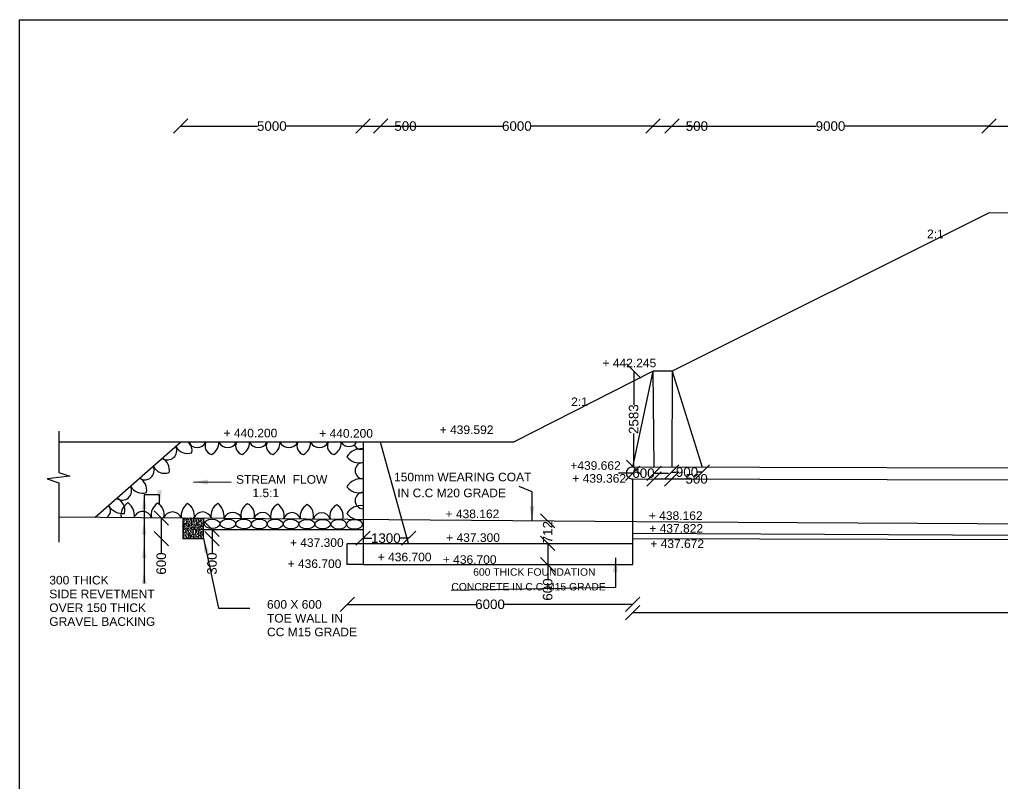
# Model space of a CAD drawing. Header units: millimetres. Extents: x 5759293 to 5767347, y 20978867 to 20983265.
# Drawn here: x 5759293 to 5761352, y 20981665 to 20983265 of the extents above; entities that cross this region are included whole.
import ezdxf

# ---------------------------------------------------------------- set-up
doc = ezdxf.new("R2010")
doc.units = ezdxf.units.MM
doc.header["$MEASUREMENT"] = 0
for name, color, linetype in [('DIMENSIONS', 7, 'Continuous'), ('DRAWING', 2, 'Continuous'), ('TEXT', 7, 'Continuous')]:
    doc.layers.add(name, color=color, linetype=linetype)
doc.styles.get("Standard").update_dxf_attribs({"font": 'arial.ttf', "height": 20})
doc.dimstyles.get("Standard").update_dxf_attribs({"dimtxt": 12, "dimasz": 30, "dimexe": 0.18, "dimexo": 0.0625, "dimgap": 0.09, "dimtad": 0, "dimdec": 0, "dimzin": 0, "dimdsep": 46, "dimtxsty": 'Standard', "dimblk": 'OBLIQUE', "dimcen": 0.09, "dimse1": 1, "dimse2": 1, "dimadec": 0, "dimazin": 0, "dimtfac": 1, "dimtdec": 0, "dimtofl": 0, "dimtmove": 0, "dimatfit": 3, "dimfxl": 1, "dimtolj": 1, "dimtzin": 0, "dimarcsym": 0})

# ---------------------------------------------------------------- blocks, each defined once
blk = doc.blocks.new('_Oblique')
at = {"color": 0, "linetype": 'ByBlock', "lineweight": -2}
blk.add_line((-0.5, -0.5), (0.5, 0.5), dxfattribs=at)
blk = doc.blocks.new('*D4')
at = {"layer": 'Defpoints', "color": 0, "transparency": 16777216}
for p in [(5760012.2, 20983042.3), (5759630.2, 20982380.1), (5760012.2, 20982380.1)]:
    blk.add_point(p, dxfattribs=at)
at = {"layer": 'DIMENSIONS', "color": 0, "lineweight": -2, "transparency": 16777216}
for p, q in [((5759630.2, 20983042.3), (5759791.3, 20983042.3)), ((5760012.2, 20983042.3), (5759851.1, 20983042.3))]:
    blk.add_line(p, q, dxfattribs=at)
at = {"layer": 'DIMENSIONS', "color": 0, "lineweight": -2, "transparency": 16777216, "xscale": 30, "yscale": 30, "zscale": 30, "rotation": 180}
blk.add_blockref('_Oblique', (5759630.2, 20983042.3), dxfattribs=at)
at = {"layer": 'DIMENSIONS', "color": 0, "lineweight": -2, "transparency": 16777216, "xscale": 30, "yscale": 30, "zscale": 30}
blk.add_blockref('_Oblique', (5760012.2, 20983042.3), dxfattribs=at)
at = {"layer": 'DIMENSIONS', "color": 0, "transparency": 16777216, "insert": (5759821.2, 20983042.3), "char_height": 20, "attachment_point": 5}
blk.add_mtext('\\A1;5000', dxfattribs=at)
blk = doc.blocks.new('*D5')
at = {"layer": 'Defpoints', "color": 0, "transparency": 16777216}
for p in [(5760049, 20983042.3), (5760012.2, 20982380.1), (5760049, 20982380.1)]:
    blk.add_point(p, dxfattribs=at)
at = {"layer": 'DIMENSIONS', "color": 0, "lineweight": -2, "transparency": 16777216}
for p, q in [((5760012.2, 20983042.3), (5760049, 20983042.3)), ((5760049, 20983042.3), (5760079, 20983042.3))]:
    blk.add_line(p, q, dxfattribs=at)
at = {"layer": 'DIMENSIONS', "color": 0, "lineweight": -2, "transparency": 16777216, "xscale": 30, "yscale": 30, "zscale": 30, "rotation": 180}
blk.add_blockref('_Oblique', (5760012.2, 20983042.3), dxfattribs=at)
at = {"layer": 'DIMENSIONS', "color": 0, "lineweight": -2, "transparency": 16777216, "xscale": 30, "yscale": 30, "zscale": 30}
blk.add_blockref('_Oblique', (5760049, 20983042.3), dxfattribs=at)
at = {"layer": 'DIMENSIONS', "color": 0, "transparency": 16777216, "insert": (5760101.2, 20983042.3), "char_height": 20, "attachment_point": 5}
blk.add_mtext('\\A1;500', dxfattribs=at)
blk = doc.blocks.new('*D6')
at = {"layer": 'Defpoints', "color": 0, "transparency": 16777216}
for p in [(5760619.9, 20983042.3), (5760619.9, 20982528.7), (5760049, 20982380.1)]:
    blk.add_point(p, dxfattribs=at)
at = {"layer": 'DIMENSIONS', "color": 0, "lineweight": -2, "transparency": 16777216}
for p, q in [((5760049, 20983042.3), (5760304.5, 20983042.3)), ((5760619.9, 20983042.3), (5760364.4, 20983042.3))]:
    blk.add_line(p, q, dxfattribs=at)
at = {"layer": 'DIMENSIONS', "color": 0, "lineweight": -2, "transparency": 16777216, "xscale": 30, "yscale": 30, "zscale": 30, "rotation": 180}
blk.add_blockref('_Oblique', (5760049, 20983042.3), dxfattribs=at)
at = {"layer": 'DIMENSIONS', "color": 0, "lineweight": -2, "transparency": 16777216, "xscale": 30, "yscale": 30, "zscale": 30}
blk.add_blockref('_Oblique', (5760619.9, 20983042.3), dxfattribs=at)
at = {"layer": 'DIMENSIONS', "color": 0, "transparency": 16777216, "insert": (5760334.5, 20983042.3), "char_height": 20, "attachment_point": 5}
blk.add_mtext('\\A1;6000', dxfattribs=at)
blk = doc.blocks.new('*D7')
at = {"layer": 'Defpoints', "color": 0, "transparency": 16777216}
for p in [(5760659.5, 20983042.3), (5760619.9, 20982529.1), (5760659.5, 20982529)]:
    blk.add_point(p, dxfattribs=at)
at = {"layer": 'DIMENSIONS', "color": 0, "lineweight": -2, "transparency": 16777216}
for p, q in [((5760619.9, 20983042.3), (5760659.5, 20983042.3)), ((5760659.5, 20983042.3), (5760689.5, 20983042.3))]:
    blk.add_line(p, q, dxfattribs=at)
at = {"layer": 'DIMENSIONS', "color": 0, "lineweight": -2, "transparency": 16777216, "xscale": 30, "yscale": 30, "zscale": 30, "rotation": 180}
blk.add_blockref('_Oblique', (5760619.9, 20983042.3), dxfattribs=at)
at = {"layer": 'DIMENSIONS', "color": 0, "lineweight": -2, "transparency": 16777216, "xscale": 30, "yscale": 30, "zscale": 30}
blk.add_blockref('_Oblique', (5760659.5, 20983042.3), dxfattribs=at)
at = {"layer": 'DIMENSIONS', "color": 0, "transparency": 16777216, "insert": (5760711.6, 20983042.3), "char_height": 20, "attachment_point": 5}
blk.add_mtext('\\A1;500', dxfattribs=at)
blk = doc.blocks.new('*D8')
at = {"layer": 'Defpoints', "color": 0, "transparency": 16777216}
for p in [(5761323.6, 20983042.3), (5761323.6, 20982860.3), (5760659.5, 20982529)]:
    blk.add_point(p, dxfattribs=at)
at = {"layer": 'DIMENSIONS', "color": 0, "lineweight": -2, "transparency": 16777216}
for p, q in [((5760659.5, 20983042.3), (5760961.6, 20983042.3)), ((5761323.6, 20983042.3), (5761021.5, 20983042.3))]:
    blk.add_line(p, q, dxfattribs=at)
at = {"layer": 'DIMENSIONS', "color": 0, "lineweight": -2, "transparency": 16777216, "xscale": 30, "yscale": 30, "zscale": 30, "rotation": 180}
blk.add_blockref('_Oblique', (5760659.5, 20983042.3), dxfattribs=at)
at = {"layer": 'DIMENSIONS', "color": 0, "lineweight": -2, "transparency": 16777216, "xscale": 30, "yscale": 30, "zscale": 30}
blk.add_blockref('_Oblique', (5761323.6, 20983042.3), dxfattribs=at)
at = {"layer": 'DIMENSIONS', "color": 0, "transparency": 16777216, "insert": (5760991.5, 20983042.3), "char_height": 20, "attachment_point": 5}
blk.add_mtext('\\A1;9000', dxfattribs=at)
blk = doc.blocks.new('*D9')
at = {"layer": 'Defpoints', "color": 0, "transparency": 16777216}
for p in [(5761841.3, 20983042.3), (5761323.6, 20982860.3), (5761841.3, 20982856.8)]:
    blk.add_point(p, dxfattribs=at)
at = {"layer": 'DIMENSIONS', "color": 0, "lineweight": -2, "transparency": 16777216}
for p, q in [((5761323.6, 20983042.3), (5761552.4, 20983042.3)), ((5761841.3, 20983042.3), (5761612.5, 20983042.3))]:
    blk.add_line(p, q, dxfattribs=at)
at = {"layer": 'DIMENSIONS', "color": 0, "lineweight": -2, "transparency": 16777216, "xscale": 30, "yscale": 30, "zscale": 30, "rotation": 180}
blk.add_blockref('_Oblique', (5761323.6, 20983042.3), dxfattribs=at)
at = {"layer": 'DIMENSIONS', "color": 0, "lineweight": -2, "transparency": 16777216, "xscale": 30, "yscale": 30, "zscale": 30}
blk.add_blockref('_Oblique', (5761841.3, 20983042.3), dxfattribs=at)
at = {"layer": 'DIMENSIONS', "color": 0, "transparency": 16777216, "insert": (5761582.4, 20983042.3), "char_height": 20, "attachment_point": 5}
blk.add_mtext('\\A1;8925', dxfattribs=at)
blk = doc.blocks.new('*D19')
at = {"layer": 'Defpoints', "color": 0, "transparency": 16777216}
for p in [(5759634.6, 20982221.4), (5759589.6, 20982178), (5759634.6, 20982178)]:
    blk.add_point(p, dxfattribs=at)
at = {"layer": 'DIMENSIONS', "color": 0, "lineweight": -2, "transparency": 16777216}
for p, q in [((5759589.6, 20982221.4), (5759589.6, 20982178)), ((5759589.6, 20982178), (5759589.6, 20982148))]:
    blk.add_line(p, q, dxfattribs=at)
at = {"layer": 'DIMENSIONS', "color": 0, "lineweight": -2, "transparency": 16777216, "xscale": 30, "yscale": 30, "zscale": 30}
for p, rotation in [((5759589.6, 20982221.4), 90), ((5759589.6, 20982178), 270)]:
    blk.add_blockref('_Oblique', p, dxfattribs=dict(at, rotation=rotation))
at = {"layer": 'DIMENSIONS', "color": 0, "transparency": 16777216, "insert": (5759589.6, 20982125.8), "char_height": 20, "attachment_point": 5, "rotation": 90}
blk.add_mtext('\\A1;600', dxfattribs=at)
blk = doc.blocks.new('*D20')
at = {"layer": 'Defpoints', "color": 0, "transparency": 16777216}
for p in [(5759678.2, 20982197.3), (5759678.2, 20982178), (5759695.9, 20982178)]:
    blk.add_point(p, dxfattribs=at)
at = {"layer": 'DIMENSIONS', "color": 0, "lineweight": -2, "transparency": 16777216}
for p, q in [((5759695.9, 20982197.3), (5759695.9, 20982178)), ((5759695.9, 20982178), (5759695.9, 20982148))]:
    blk.add_line(p, q, dxfattribs=at)
at = {"layer": 'DIMENSIONS', "color": 0, "lineweight": -2, "transparency": 16777216, "xscale": 30, "yscale": 30, "zscale": 30}
for p, rotation in [((5759695.9, 20982197.3), 90), ((5759695.9, 20982178), 270)]:
    blk.add_blockref('_Oblique', p, dxfattribs=dict(at, rotation=rotation))
at = {"layer": 'DIMENSIONS', "color": 0, "transparency": 16777216, "insert": (5759695.9, 20982125.8), "char_height": 20, "attachment_point": 5, "rotation": 90}
blk.add_mtext('\\A1;300', dxfattribs=at)
blk = doc.blocks.new('*D21')
at = {"layer": 'Defpoints', "color": 0, "transparency": 16777216}
for p in [(5760107.8, 20982179), (5760012.2, 20982167.9), (5760107.8, 20982167.9)]:
    blk.add_point(p, dxfattribs=at)
at = {"layer": 'DIMENSIONS', "color": 0, "lineweight": -2, "transparency": 16777216}
for p, q in [((5760012.2, 20982179), (5760031, 20982179)), ((5760107.8, 20982179), (5760089, 20982179))]:
    blk.add_line(p, q, dxfattribs=at)
at = {"layer": 'DIMENSIONS', "color": 0, "lineweight": -2, "transparency": 16777216, "xscale": 30, "yscale": 30, "zscale": 30, "rotation": 180}
blk.add_blockref('_Oblique', (5760012.2, 20982179), dxfattribs=at)
at = {"layer": 'DIMENSIONS', "color": 0, "lineweight": -2, "transparency": 16777216, "xscale": 30, "yscale": 30, "zscale": 30}
blk.add_blockref('_Oblique', (5760107.8, 20982179), dxfattribs=at)
at = {"layer": 'DIMENSIONS', "color": 0, "transparency": 16777216, "insert": (5760060, 20982179), "char_height": 20, "attachment_point": 5}
blk.add_mtext('\\A1;1300', dxfattribs=at)
blk = doc.blocks.new('*D22')
at = {"layer": 'Defpoints', "color": 0, "transparency": 16777216}
for p in [(5760393.1, 20982215.3), (5760393.1, 20982167.9), (5760399.1, 20982167.9)]:
    blk.add_point(p, dxfattribs=at)
at = {"layer": 'DIMENSIONS', "color": 0, "lineweight": -2, "transparency": 16777216}
for p, q in [((5760399.1, 20982215.3), (5760399.1, 20982213.6)), ((5760399.1, 20982167.9), (5760399.1, 20982169.6))]:
    blk.add_line(p, q, dxfattribs=at)
at = {"layer": 'DIMENSIONS', "color": 0, "lineweight": -2, "transparency": 16777216, "xscale": 30, "yscale": 30, "zscale": 30}
for p, rotation in [((5760399.1, 20982215.3), 90), ((5760399.1, 20982167.9), 270)]:
    blk.add_blockref('_Oblique', p, dxfattribs=dict(at, rotation=rotation))
at = {"layer": 'DIMENSIONS', "color": 0, "transparency": 16777216, "insert": (5760399.1, 20982191.6), "char_height": 20, "attachment_point": 5, "rotation": 90}
blk.add_mtext('\\A1;712', dxfattribs=at)
blk = doc.blocks.new('*D23')
at = {"layer": 'Defpoints', "color": 0, "transparency": 16777216}
for p in [(5760399.1, 20982167.9), (5760399.1, 20982123.5), (5760399.1, 20982123.5)]:
    blk.add_point(p, dxfattribs=at)
at = {"layer": 'DIMENSIONS', "color": 0, "lineweight": -2, "transparency": 16777216}
for p, q in [((5760399.1, 20982167.9), (5760399.1, 20982123.5)), ((5760399.1, 20982123.5), (5760399.1, 20982093.5))]:
    blk.add_line(p, q, dxfattribs=at)
at = {"layer": 'DIMENSIONS', "color": 0, "lineweight": -2, "transparency": 16777216, "xscale": 30, "yscale": 30, "zscale": 30}
for p, rotation in [((5760399.1, 20982167.9), 90), ((5760399.1, 20982123.5), 270)]:
    blk.add_blockref('_Oblique', p, dxfattribs=dict(at, rotation=rotation))
at = {"layer": 'DIMENSIONS', "color": 0, "transparency": 16777216, "insert": (5760399.1, 20982071.3), "char_height": 20, "attachment_point": 5, "rotation": 90}
blk.add_mtext('\\A1;600', dxfattribs=at)
blk = doc.blocks.new('*D24')
at = {"layer": 'Defpoints', "color": 0, "transparency": 16777216}
for p in [(5759979.2, 20982123.5), (5760577.4, 20982123.5), (5760577.4, 20982040.3)]:
    blk.add_point(p, dxfattribs=at)
at = {"layer": 'DIMENSIONS', "color": 0, "lineweight": -2, "transparency": 16777216}
for p, q in [((5759979.2, 20982040.3), (5760248.3, 20982040.3)), ((5760577.4, 20982040.3), (5760308.3, 20982040.3))]:
    blk.add_line(p, q, dxfattribs=at)
at = {"layer": 'DIMENSIONS', "color": 0, "lineweight": -2, "transparency": 16777216, "xscale": 30, "yscale": 30, "zscale": 30, "rotation": 180}
blk.add_blockref('_Oblique', (5759979.2, 20982040.3), dxfattribs=at)
at = {"layer": 'DIMENSIONS', "color": 0, "lineweight": -2, "transparency": 16777216, "xscale": 30, "yscale": 30, "zscale": 30}
blk.add_blockref('_Oblique', (5760577.4, 20982040.3), dxfattribs=at)
at = {"layer": 'DIMENSIONS', "color": 0, "transparency": 16777216, "insert": (5760278.3, 20982040.3), "char_height": 20, "attachment_point": 5}
blk.add_mtext('\\A1;6000', dxfattribs=at)
blk = doc.blocks.new('*D25')
at = {"layer": 'Defpoints', "color": 0, "transparency": 16777216}
for p in [(5760577.4, 20982123.5), (5764838.6, 20982106.5), (5764838.6, 20978904.5)]:
    blk.add_point(p, dxfattribs=at)
at = {"layer": 'DIMENSIONS', "color": 0, "lineweight": -2, "transparency": 16777216}
for p, q in [((5760577.4, 20978904.5), (5762670.1, 20978904.5)), ((5764838.6, 20978904.5), (5762745.9, 20978904.5))]:
    blk.add_line(p, q, dxfattribs=at)
at = {"layer": 'DIMENSIONS', "color": 0, "lineweight": -2, "transparency": 16777216, "xscale": 30, "yscale": 30, "zscale": 30, "rotation": 180}
blk.add_blockref('_Oblique', (5760577.4, 20978904.5), dxfattribs=at)
at = {"layer": 'DIMENSIONS', "color": 0, "lineweight": -2, "transparency": 16777216, "xscale": 30, "yscale": 30, "zscale": 30}
blk.add_blockref('_Oblique', (5764838.6, 20978904.5), dxfattribs=at)
at = {"layer": 'DIMENSIONS', "color": 0, "transparency": 16777216, "insert": (5762708, 20978904.5), "char_height": 20, "attachment_point": 5}
blk.add_mtext('\\A1;60725', dxfattribs=at)
blk = doc.blocks.new('*D26')
at = {"layer": 'Defpoints', "color": 0, "transparency": 16777216}
for p in [(5760577.4, 20982123.5), (5764838.6, 20982106.5), (5764838.6, 20982023)]:
    blk.add_point(p, dxfattribs=at)
at = {"layer": 'DIMENSIONS', "color": 0, "lineweight": -2, "transparency": 16777216}
for p, q in [((5760577.4, 20982023), (5762670.1, 20982023)), ((5764838.6, 20982023), (5762745.9, 20982023))]:
    blk.add_line(p, q, dxfattribs=at)
at = {"layer": 'DIMENSIONS', "color": 0, "lineweight": -2, "transparency": 16777216, "xscale": 30, "yscale": 30, "zscale": 30, "rotation": 180}
blk.add_blockref('_Oblique', (5760577.4, 20982023), dxfattribs=at)
at = {"layer": 'DIMENSIONS', "color": 0, "lineweight": -2, "transparency": 16777216, "xscale": 30, "yscale": 30, "zscale": 30}
blk.add_blockref('_Oblique', (5764838.6, 20982023), dxfattribs=at)
at = {"layer": 'DIMENSIONS', "color": 0, "transparency": 16777216, "insert": (5762708, 20982023), "char_height": 20, "attachment_point": 5}
blk.add_mtext('\\A1;60725', dxfattribs=at)
blk = doc.blocks.new('*D28')
at = {"layer": 'Defpoints', "color": 0, "transparency": 16777216}
for p in [(5760619.9, 20982529.1), (5760579.2, 20982327.7), (5760619.9, 20982327.7)]:
    blk.add_point(p, dxfattribs=at)
at = {"layer": 'DIMENSIONS', "color": 0, "lineweight": -2, "transparency": 16777216}
for p, q in [((5760579.2, 20982529.1), (5760579.2, 20982458.5)), ((5760579.2, 20982327.7), (5760579.2, 20982398.3))]:
    blk.add_line(p, q, dxfattribs=at)
at = {"layer": 'DIMENSIONS', "color": 0, "lineweight": -2, "transparency": 16777216, "xscale": 30, "yscale": 30, "zscale": 30}
for p, rotation in [((5760579.2, 20982529.1), 90), ((5760579.2, 20982327.7), 270)]:
    blk.add_blockref('_Oblique', p, dxfattribs=dict(at, rotation=rotation))
at = {"layer": 'DIMENSIONS', "color": 0, "transparency": 16777216, "insert": (5760579.2, 20982428.4), "char_height": 20, "attachment_point": 5, "rotation": 90}
blk.add_mtext('\\A1;2583', dxfattribs=at)
blk = doc.blocks.new('*D29')
at = {"layer": 'Defpoints', "color": 0, "transparency": 16777216}
for p in [(5760577.4, 20982327.8), (5760622, 20982327.7), (5760622, 20982315.1)]:
    blk.add_point(p, dxfattribs=at)
at = {"layer": 'DIMENSIONS', "color": 0, "lineweight": -2, "transparency": 16777216}
for p, q in [((5760577.4, 20982315.1), (5760547.4, 20982315.1)), ((5760622, 20982315.1), (5760652, 20982315.1))]:
    blk.add_line(p, q, dxfattribs=at)
at = {"layer": 'DIMENSIONS', "color": 0, "lineweight": -2, "transparency": 16777216, "xscale": 30, "yscale": 30, "zscale": 30}
blk.add_blockref('_Oblique', (5760577.4, 20982315.1), dxfattribs=at)
at = {"layer": 'DIMENSIONS', "color": 0, "lineweight": -2, "transparency": 16777216, "xscale": 30, "yscale": 30, "zscale": 30, "rotation": 180}
blk.add_blockref('_Oblique', (5760622, 20982315.1), dxfattribs=at)
at = {"layer": 'DIMENSIONS', "color": 0, "transparency": 16777216, "insert": (5760599.7, 20982315.1), "char_height": 20, "attachment_point": 5}
blk.add_mtext('\\A1;600', dxfattribs=at)
blk = doc.blocks.new('*D30')
at = {"layer": 'Defpoints', "color": 0, "transparency": 16777216}
for p in [(5760622, 20982327.7), (5760659, 20982327.6), (5760659, 20982303.1)]:
    blk.add_point(p, dxfattribs=at)
at = {"layer": 'DIMENSIONS', "color": 0, "lineweight": -2, "transparency": 16777216}
for p, q in [((5760622, 20982303.1), (5760659, 20982303.1)), ((5760659, 20982303.1), (5760689, 20982303.1))]:
    blk.add_line(p, q, dxfattribs=at)
at = {"layer": 'DIMENSIONS', "color": 0, "lineweight": -2, "transparency": 16777216, "xscale": 30, "yscale": 30, "zscale": 30, "rotation": 180}
blk.add_blockref('_Oblique', (5760622, 20982303.1), dxfattribs=at)
at = {"layer": 'DIMENSIONS', "color": 0, "lineweight": -2, "transparency": 16777216, "xscale": 30, "yscale": 30, "zscale": 30}
blk.add_blockref('_Oblique', (5760659, 20982303.1), dxfattribs=at)
at = {"layer": 'DIMENSIONS', "color": 0, "transparency": 16777216, "insert": (5760711.1, 20982303.1), "char_height": 20, "attachment_point": 5}
blk.add_mtext('\\A1;500', dxfattribs=at)
blk = doc.blocks.new('*D31')
at = {"layer": 'Defpoints', "color": 0, "transparency": 16777216}
for p in [(5760659, 20982327.6), (5760722.9, 20982327.4), (5760722.9, 20982317.4)]:
    blk.add_point(p, dxfattribs=at)
at = {"layer": 'DIMENSIONS', "color": 0, "lineweight": -2, "transparency": 16777216}
for p, q in [((5760659, 20982317.4), (5760668.8, 20982317.4)), ((5760722.9, 20982317.4), (5760713.1, 20982317.4))]:
    blk.add_line(p, q, dxfattribs=at)
at = {"layer": 'DIMENSIONS', "color": 0, "lineweight": -2, "transparency": 16777216, "xscale": 30, "yscale": 30, "zscale": 30, "rotation": 180}
blk.add_blockref('_Oblique', (5760659, 20982317.4), dxfattribs=at)
at = {"layer": 'DIMENSIONS', "color": 0, "lineweight": -2, "transparency": 16777216, "xscale": 30, "yscale": 30, "zscale": 30}
blk.add_blockref('_Oblique', (5760722.9, 20982317.4), dxfattribs=at)
at = {"layer": 'DIMENSIONS', "color": 0, "transparency": 16777216, "insert": (5760690.9, 20982317.4), "char_height": 20, "attachment_point": 5}
blk.add_mtext('\\A1;900', dxfattribs=at)

msp = doc.modelspace()

# ---------------------------------------------------------------- hatches: boundary and pattern name
at = {"layer": 'DRAWING'}
h = msp.add_hatch(dxfattribs=at)
h.set_pattern_fill('AR-CONC', color=0, style=0)
h.set_pattern_definition([(50, (0, 0), (7.172601826, -0.6275213498), [0.75, -8.25]), (355, (0, 0), (-1.3875133361, 7.521921337), [0.6, -6.6]), (100.4514, (0.598, -0.052), (5.7850938171, 6.8943954206), [0.6374019, -7.01142112]), (46.1842, (0, 2), (10.6724104863, -1.6551901433), [1.125, -12.375]), (96.6356, (0.889, 1.862), (9.3466270555, 9.741178709), [0.95610288, -10.51713]), (351.1842, (0, 2), (9.3466194513, 9.741186009), [0.9, -9.9]), (21, (1, 1.5), (5.9690705212, -4.0261889067), [0.75, -8.25]), (326, (1, 1.5), (2.4331533192, 7.2515004505), [0.6, -6.6]), (71.4514, (1.4974, 1.1645), (8.4022262858, 3.225304967), [0.6374019, -7.01142112]), (37.5, (0, 0), (0.12159855317, 3.3289385383), [0, -6.52, 0, -6.7, 0, -6.625]), (7.5, (0, 0), (2.6306953744, 3.9441171188), [0, -3.82, 0, -6.37, 0, -2.525]), (327.5, (-2.23, 0), (5.33822436172, -0.22554871734), [0, -2.5, 0, -7.8, 0, -10.35]), (317.5, (-3.23, 0), (5.8318616934, 1.0010498233), [0, -3.25, 0, -5.18, 0, -7.35])])
h.paths.add_polyline_path([(5759678.4, 20982221), (5759634.6, 20982221.4), (5759634.6, 20982178), (5759678.2, 20982178), (5759678.2, 20982197.3)])

# ---------------------------------------------------------------- linework, layer by layer
at = {"layer": 'DRAWING', "color": 0}
msp.add_lwpolyline([(5767302.5, 20978870.9), (5759292.9, 20978870.9), (5759292.9, 20983265.3), (5767302.5, 20983265.3)], close=True, dxfattribs=at)
for points in [[(5765932.2, 20982449.4), (5765015.3, 20982449.4), (5764793.8, 20982556.7), (5764756.2, 20982556.7), (5764171.7, 20982848.5), (5763881.3, 20982848.5), (5763872.3, 20982848.5), (5763265, 20982545.6), (5762455.2, 20982545.6), (5761763.1, 20982896.5), (5761684.2, 20982896.5), (5761627, 20982856.4), (5761323.6, 20982860.3), (5760659.5, 20982529.1), (5760619.9, 20982529.1), (5760327.4, 20982380.1), (5759375.2, 20982380.1)], [(5759375.2, 20982223.4), (5760671.7, 20982213.1), (5763431.3, 20982197.7), (5764928.2, 20982206.2), (5765229, 20982213.9), (5765932.2, 20982213.9), (5765932.2, 20982319.7), (5765954.7, 20982331.5), (5765908.6, 20982340.5), (5765932.2, 20982350.3), (5765932.2, 20982530.4)], [(5764837, 20982316.7), (5760577.4, 20982327.8), (5760619.9, 20982529.1)], [(5760622, 20982327.7), (5760619.9, 20982529.1)], [(5760659.5, 20982529.1), (5760659, 20982327.6)], [(5760659.5, 20982529.1), (5760722.9, 20982327.4)], [(5759375.2, 20982402.9), (5759375.2, 20982316.4), (5759398.3, 20982308.6), (5759350.6, 20982303.5), (5759375.2, 20982295.2), (5759375.2, 20982170.5)], [(5759450.8, 20982222.8), (5759630.2, 20982380.1)], [(5760012.2, 20982380.1), (5760012.2, 20982123.5), (5760577.4, 20982123.5), (5760577.4, 20982303.3), (5764838.6, 20982292.1), (5764838.6, 20982106.5)], [(5760107.8, 20982167.9), (5760049, 20982380.1)], [(5759634.6, 20982221.4), (5759634.6, 20982178), (5759678.2, 20982178), (5759678.2, 20982197.3), (5760012.2, 20982197.3)], [(5759678.2, 20982197.3), (5759678.4, 20982221)], [(5764838.6, 20982179.5), (5761247.3, 20982185.6), (5760577.4, 20982188.9)], [(5760577.4, 20982178.3), (5764838.6, 20982166.9)], [(5760012.2, 20982123.5), (5759979.2, 20982123.5), (5759979.2, 20982167.9), (5760012.2, 20982167.9)], [(5760012.2, 20982167.9), (5760577.4, 20982167.9)]]:
    msp.add_lwpolyline(points, dxfattribs=at)
for centre, radius, start, end in [((5759602.6, 20982362.5), 19.5, 236.0512, 26.4465), ((5759644.8, 20982385), 28.5, 209.1941, 287.9669), ((5759664.6, 20982389.8), 20.8, 207.8908, 332.1092), ((5759625.7, 20982363), 28.3, 349.7268, 37.1341), ((5759700.3, 20982372.5), 18.9, 156.2184, 254.5233), ((5759681.1, 20982379.8), 29.2, 298.9171, 0.5434), ((5759728.7, 20982389.8), 20.8, 207.8908, 332.1092), ((5759764.3, 20982372.5), 18.9, 156.2184, 254.5233), ((5759745.2, 20982379.8), 29.2, 298.9171, 0.5434), ((5759792.8, 20982389.8), 20.8, 207.8908, 332.1092), ((5759828.4, 20982372.5), 18.9, 156.2184, 254.5233), ((5759809.3, 20982379.8), 29.2, 298.9171, 0.5434), ((5759856.8, 20982389.8), 20.8, 207.8908, 332.1092), ((5759892.5, 20982372.5), 18.9, 156.2184, 254.5233), ((5759873.3, 20982379.8), 29.2, 298.9171, 0.5434), ((5759920.9, 20982389.8), 20.8, 207.8908, 332.1092), ((5759956.5, 20982372.5), 18.9, 156.2184, 254.5233), ((5759937.4, 20982379.8), 29.2, 298.9171, 0.5434), ((5759982.6, 20982389.8), 18.9, 211.8866, 329.0943), ((5760008.2, 20982331.2), 35.1, 83.4891, 148.1537), ((5760007.2, 20982378.1), 13.1, 193.3658, 292.5253), ((5759578.3, 20982321.4), 28.3, 349.7268, 61.7077), ((5760004.3, 20982368.8), 32.2, 216.4027, 284.1953), ((5759555.1, 20982320.9), 19.5, 236.0512, 26.4465), ((5759597.4, 20982343.4), 28.5, 209.1941, 287.9669), ((5760012.9, 20982320.4), 17.2, 92.1413, 267.8587), ((5760576, 20982315.5), 12.3, 83.4637, 276.8291), ((5759530.8, 20982279.8), 28.3, 349.7268, 61.7077), ((5760008.2, 20982268.4), 35.1, 83.4891, 148.1537), ((5759507.9, 20982278.4), 19.6, 233.5432, 28.9545), ((5759549.9, 20982301.8), 28.5, 209.1941, 287.9669), ((5760004.3, 20982306), 32.2, 216.4027, 284.1953), ((5759485.6, 20982236.9), 27.9, 346.4766, 67.6173), ((5760012.9, 20982257.7), 17.2, 92.1413, 267.8587), ((5759466.7, 20982236.2), 16.4, 304.3214, 42.5478), ((5759510.4, 20982268.2), 37.9, 213.4092, 273.411), ((5759535.7, 20982227), 30.5, 122.225, 188.7426), ((5759503.3, 20982227.7), 29.9, 349.4071, 57.2165), ((5759599.1, 20982226.9), 30.7, 124.7567, 189.4718), ((5759569.9, 20982229.1), 25.8, 343.2608, 63.1569), ((5759663.3, 20982225.2), 32.2, 125.6818, 186.7502), ((5759630, 20982226.3), 29, 349.8325, 59.9146), ((5759722.6, 20982226.5), 28.9, 119.7606, 191.2015), ((5759684.4, 20982223.3), 37, 355.9602, 49.8405), ((5759784.6, 20982227.1), 28.1, 120.6865, 193.9011), ((5759757.4, 20982226.7), 27.7, 346.3979, 62.4154), ((5759845.7, 20982225.8), 27, 116.8315, 192.695), ((5759819.7, 20982226.3), 27.3, 345.9675, 59.7911), ((5759907.6, 20982225.3), 27, 116.8315, 192.695), ((5759881.6, 20982225.8), 27.3, 345.9675, 59.7911), ((5759969.5, 20982224.8), 27, 116.8315, 192.695), ((5759943.5, 20982225.3), 27.3, 345.9675, 59.7911), ((5760008.2, 20982212.2), 35.1, 83.4891, 148.1537), ((5759550.7, 20982216), 19.1, 18.0522, 161.0331), ((5759612.9, 20982214.2), 19.7, 21.3354, 157.7499), ((5759676.3, 20982215), 18.9, 18.0923, 160.993), ((5759739.3, 20982213.8), 19.2, 19.9722, 159.112), ((5759801.8, 20982214.9), 18.2, 15.9181, 163.1672), ((5759863.7, 20982214.4), 18.2, 15.9181, 163.1672), ((5759925.6, 20982213.9), 18.2, 15.9181, 163.1672), ((5760004.3, 20982249.8), 32.2, 216.4027, 284.1953)]:
    msp.add_arc(centre, radius, start, end, dxfattribs=at)
for centre in [(5759695.9, 20982209), (5759729.3, 20982208.9), (5759762.1, 20982208.8), (5759794.9, 20982208.7), (5759828, 20982208.6), (5759861.4, 20982208.5), (5759894.7, 20982208.4), (5759927.7, 20982208.3), (5759961.2, 20982208.1), (5759994.2, 20982208)]:
    msp.add_ellipse(centre, major_axis=(16.6, -0.1), ratio=0.604278, dxfattribs=at)

# ---------------------------------------------------------------- texts
at = {"layer": 'TEXT', "color": 0}
for s, height, p in [('2:1', 18, (5761193.8, 20982807.5)), ('+ 442.245', 18, (5760513.9, 20982537)), ('2:1', 18, (5760448.2, 20982455.7)), ('+ 440.200', 18, (5759720.1, 20982390.2)), ('+ 440.200', 18, (5759920.5, 20982389.5)), ('+ 439.592', 18, (5760172.9, 20982397.1)), ('+439.662', 18, (5760446.5, 20982322.2)), ('STREAM  FLOW', 18, (5759746.2, 20982293)), ('150mm WEARING COAT', 18, (5760077.2, 20982298.1)), ('+ 439.362', 18, (5760450.7, 20982295.2)), ('1.5:1', 18, (5759780.6, 20982264.9)), ('IN C.C M20 GRADE', 18, (5760084, 20982264.8)), ('+ 438.162', 18, (5760185.1, 20982220.9)), ('+ 438.162', 18, (5760611, 20982217.2)), ('+ 437.822', 18, (5760612, 20982190.4)), ('+ 437.300', 18, (5759859.1, 20982160.7)), ('+ 437.300', 18, (5760186.5, 20982171.1)), ('+ 437.672', 18, (5760614.1, 20982158.3)), ('+ 436.700', 18, (5759854.3, 20982116.5)), ('+ 436.700', 18, (5760043.1, 20982130.5)), ('+ 436.700', 18, (5760179.4, 20982125.2)), ('600 THICK FOUNDATION', 15.5, (5760243, 20982100.3)), ('300 THICK', 18, (5759355, 20982082)), ('CONCRETE IN C.C M15 GRADE', 15.5, (5760197.2, 20982069.5)), ('SIDE REVETMENT', 18, (5759355, 20982053.1)), ('OVER 150 THICK', 18, (5759355, 20982024.2)), ('600 X 600', 18, (5759811.1, 20982031.2)), ('GRAVEL BACKING', 18, (5759355, 20981995.3)), ('TOE WALL IN', 18, (5759811.1, 20982002.3)), ('CC M15 GRADE', 18, (5759811.1, 20981973.4))]:
    msp.add_text(s, height=height, dxfattribs=at).set_placement(p)

# ---------------------------------------------------------------- dimensions: what is measured, and where the dimension line sits
at = {"layer": 'DIMENSIONS', "color": 0}
for base, p1, p2, text, picture, middle in [((5760012.2, 20983042.3), (5759630.2, 20982380.1), (5760012.2, 20982380.1), '5000', '*D4', (5759821.2, 20983042.3)), ((5760049, 20983042.3), (5760012.2, 20982380.1), (5760049, 20982380.1), '500', '*D5', (5760101.2, 20983042.3)), ((5760619.9, 20983042.3), (5760049, 20982380.1), (5760619.9, 20982528.7), '6000', '*D6', (5760334.5, 20983042.3)), ((5760659.5, 20983042.3), (5760619.9, 20982529.1), (5760659.5, 20982529), '500', '*D7', (5760711.6, 20983042.3)), ((5761323.6, 20983042.3), (5760659.5, 20982529), (5761323.6, 20982860.3), '9000', '*D8', (5760991.5, 20983042.3)), ((5761841.3, 20983042.3), (5761323.6, 20982860.3), (5761841.3, 20982856.8), '8925', '*D9', (5761582.4, 20983042.3)), ((5760622, 20982315.1), (5760577.4, 20982327.8), (5760622, 20982327.7), '600', '*D29', (5760599.7, 20982315.1)), ((5760659, 20982303.1), (5760622, 20982327.7), (5760659, 20982327.6), '500', '*D30', (5760711.1, 20982303.1)), ((5760722.9, 20982317.4), (5760659, 20982327.6), (5760722.9, 20982327.4), '900', '*D31', (5760690.9, 20982317.4)), ((5760107.8, 20982179), (5760012.2, 20982167.9), (5760107.8, 20982167.9), '1300', '*D21', (5760060, 20982179)), ((5760577.4, 20982040.3), (5759979.2, 20982123.5), (5760577.4, 20982123.5), '6000', '*D24', (5760278.3, 20982040.3)), ((5764838.6, 20978904.5), (5760577.4, 20982123.5), (5764838.6, 20982106.5), '60725', '*D25', (5762708, 20978904.5)), ((5764838.6, 20982023), (5760577.4, 20982123.5), (5764838.6, 20982106.5), '60725', '*D26', (5762708, 20982023))]:
    dim = msp.add_linear_dim(base=base, p1=p1, p2=p2, text=text, dimstyle='Standard', dxfattribs=at)
    dim.commit()
    dim.dimension.update_dxf_attribs({"geometry": picture, "text_midpoint": middle})
for base, p1, p2, text, picture, middle in [((5760579.2, 20982327.7), (5760619.9, 20982529.1), (5760619.9, 20982327.7), '2583', '*D28', (5760579.2, 20982428.4)), ((5759589.6, 20982178), (5759634.6, 20982221.4), (5759634.6, 20982178), '600', '*D19', (5759589.6, 20982125.8)), ((5760399.1, 20982167.9), (5760393.1, 20982215.3), (5760393.1, 20982167.9), '712', '*D22', (5760399.1, 20982191.6)), ((5759695.9, 20982178), (5759678.2, 20982197.3), (5759678.2, 20982178), '300', '*D20', (5759695.9, 20982125.8)), ((5760399.1, 20982123.5), (5760399.1, 20982167.9), (5760399.1, 20982123.5), '600', '*D23', (5760399.1, 20982071.3))]:
    dim = msp.add_linear_dim(base=base, p1=p1, p2=p2, angle=90, text=text, dimstyle='Standard', dxfattribs=at)
    dim.commit()
    dim.dimension.update_dxf_attribs({"geometry": picture, "text_midpoint": middle})

# ---------------------------------------------------------------- leaders
for points in [[(5759657.3, 20982296.9), (5759736.2, 20982296)], [(5759586, 20982249.3), (5759586, 20982270), (5759553.8, 20982270)], [(5760366.3, 20982215.5), (5760366.3, 20982276.4), (5760339.5, 20982287.2)], [(5759553.8, 20982270), (5759553.8, 20982216)], [(5759553.8, 20982216), (5759553.8, 20982167.6)], [(5759678.2, 20982178), (5759709.2, 20982032.4), (5759774.9, 20982032.4)], [(5759553.8, 20982167.6), (5759553.8, 20982112.8)], [(5760540.8, 20982137.7), (5760540.8, 20982075.5), (5760197.2, 20982069.5)], [(5759553.8, 20982112.8), (5759553.8, 20982084.7)]]:
    msp.add_leader(points, dimstyle='Standard', override={"dimgap": 0.09, "dimtad": 0}, dxfattribs=at)

doc.saveas('drawing.dxf')
